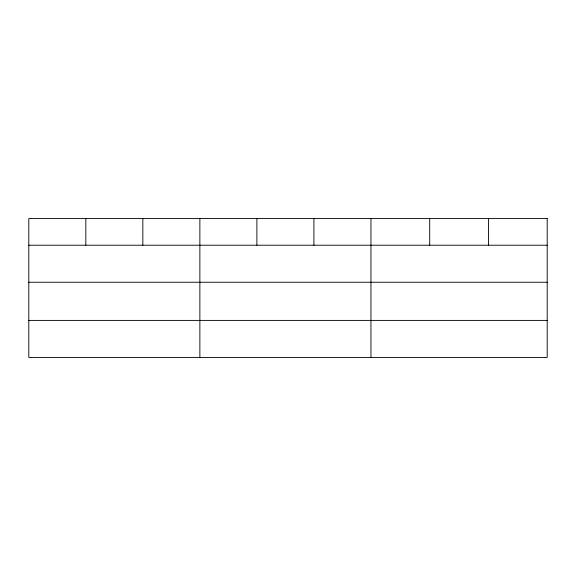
<?xml version="1.0" encoding="UTF-8"?>
<svg xmlns="http://www.w3.org/2000/svg" width="576" height="576" viewBox="0 0 576 576"><rect width="100%" height="100%" fill="white"/><g stroke="black" fill="none" stroke-linecap="round" stroke-linejoin="round"><path stroke-width="0.86" d="M28.8 245.218L547.2 245.218M28.8 282.247L547.2 282.247M28.8 320.4L547.2 320.4M488.448 218.563L488.448 245.218M429.696 218.563L429.696 245.218M370.944 218.563L370.944 357.437M313.92 218.563L313.92 245.218M256.896 218.563L256.896 245.218M199.872 218.563L199.872 357.437M142.848 218.563L142.848 245.218M85.824 218.563L85.824 245.218M547.2 218.563L28.8 218.563L28.8 357.437L547.2 357.437L547.2 218.563"/></g></svg>
